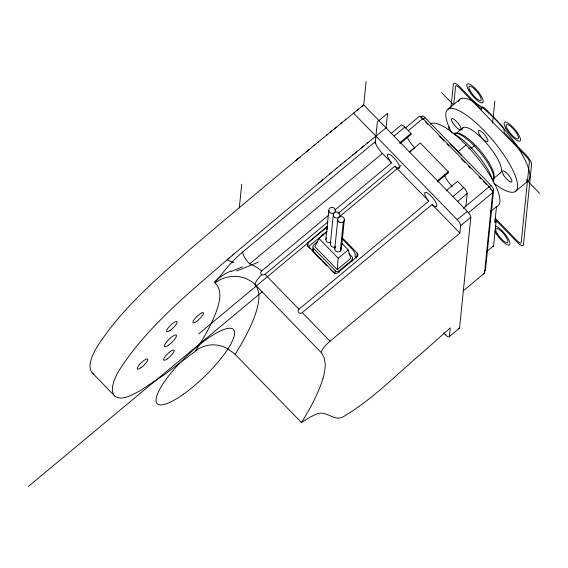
<?xml version="1.0" encoding="UTF-8"?>
<svg xmlns="http://www.w3.org/2000/svg" width="568" height="568" viewBox="0 0 568 568"><rect width="100%" height="100%" fill="white"/><g stroke="black" fill="none" stroke-linecap="round" stroke-linejoin="round"><path stroke-width="0.85" d="M327.005 231.822L318.989 238.496L314.864 246.654L337.214 269.637L338.209 258.255L348.234 249.913L341.624 243.118M239.284 208.08L241.705 184.273M307.771 246.526L308.197 242.351L327.452 226.32L327.111 229.657M317.768 241.464L313.777 244.787A2.762 2.556 5.8 0 0 313.607 248.401L313.309 251.319A2.762 2.556 5.8 0 1 313.202 247.982M325.826 239.639L328.794 210.437M330.299 244.24L333.267 215.031M334.772 248.834L337.74 219.631M334.914 273.535L335.212 270.616L313.607 248.401M340.317 251.099L343.285 221.896M338.968 272.292L339.11 270.829L351.748 260.314A2.762 2.556 5.8 0 0 351.926 256.7L348.837 253.527M341.396 248.77L344.357 219.56M363.669 105.492L366.097 81.565M351.599 261.777L351.748 260.314M356.775 257.283L357.201 253.115L342.433 237.928M375.128 143.889L377.372 121.843L387.561 113.359L386.034 128.347M400.12 143.605L410.863 134.659L410.983 133.409L404.842 127.09A5.524 1.555 50.2 0 0 400.901 125.343L390.834 133.728M448.77 129.234L449.025 126.721M450.985 107.43L453.37 83.943A8.839 2.485 50.2 0 1 459.668 86.734L481.65 109.333L481.841 107.451A5.524 1.555 50.2 0 1 485.782 109.198L500.685 124.52A5.524 1.555 50.2 0 1 504.199 130.434L504.008 132.316L525.989 154.915A8.839 2.485 50.2 0 1 531.605 164.379L523.426 244.907A8.839 2.485 50.2 0 1 517.129 242.117L495.218 219.589M453.733 104.697L455.607 86.244A5.524 1.555 50.2 0 1 459.54 87.983L525.861 156.164A5.524 1.555 50.2 0 1 529.376 162.086L521.197 242.607A5.524 1.555 50.2 0 1 517.256 240.86L495.154 218.133M437.374 181.909L448.116 172.963L448.244 171.713L420.299 142.987L409.563 151.926M443.587 332.919L445.44 334.815A5.524 1.555 50.2 0 0 449.373 336.561L450.254 327.892L421.903 353.076C396.933 374.198 373.872 398.211 345.706 415.194C335.447 423.281 328.652 411.587 318.79 413.341A41.116 10.48 -44.2 0 0 316.17 414.178L310 417.189L301.501 422.556L233.966 353.189L226.078 347.836L221.769 346.139L217.168 345.096L212.439 344.804L207.462 345.351L202.776 346.728L198.573 348.78L164.23 374.766L141.389 389.861A112.563 28.691 -44.2 0 1 132.096 394.838C126.955 397.16 120.111 400 114.963 396.223L92.612 373.24C88.367 369.015 90.163 362.285 91.902 357.315A73.151 18.645 -44.2 0 1 96.404 347.992C120.075 310.263 154.411 280.862 187.44 251.596C227.732 217.132 268.451 183.152 309.326 149.377M322.958 378.473A190.55 48.571 -44.2 0 0 325.152 363.413L324.115 357.62L321.651 352.998A11.055 2.819 -44.2 0 1 330.051 341.176L459.881 233.093L460.648 225.567A5.531 1.555 50.2 0 0 457.133 219.653L353.559 113.167M465.945 206.042L467.215 193.525A5.524 1.555 50.2 0 0 463.708 187.61L457.56 181.291L446.143 190.791M449.373 336.561L459.562 328.077L470.815 217.31A5.531 1.555 50.2 0 0 467.301 211.395L363.726 104.91L361.908 106.386M492.612 122.936L494.849 100.934M463.452 290.674L484.511 273.144L492.69 192.623A5.524 1.555 50.2 0 0 489.176 186.702L422.862 118.52A5.524 1.555 50.2 0 0 418.921 116.781L405.339 128.084M484.085 271.326L485.441 270.198L493.599 189.875A4.146 1.164 50.2 0 0 490.965 185.438L425.02 117.64A4.146 1.164 50.2 0 0 422.067 116.333L420.71 117.462M430.43 124.009A53.051 14.91 50.2 0 1 477.88 158.309A53.051 14.91 50.2 0 1 496.489 206.589L494.834 222.862L496.056 221.847L494.849 220.597M486.925 251.411L493.62 245.837L496.056 221.847M322.958 378.473C318.165 394.185 309.95 408.57 301.501 422.556M235.188 354.375C243.636 340.388 251.851 326.004 256.644 310.291A190.55 48.571 -44.2 0 0 258.838 295.232C258.731 289.673 256.09 284.178 251.205 281.345M195.619 350.79C203.5 338.329 211.09 325.542 216.273 311.697C219.39 302.751 223.089 290.205 214.874 282.829L223.558 271.816A59.178 15.087 -44.2 0 1 229.777 264.553L230.587 263.687A41.173 10.494 -44.2 0 1 232.83 261.301L234.378 259.711A30.892 7.874 -44.2 0 1 242.671 252.036L375.363 141.588A11.055 3.11 50.2 0 0 382.392 153.417L391.544 162.831L334.708 210.146M229.813 257.489C189.96 292.158 147.474 325.961 118.755 370.975A73.151 18.645 -44.2 0 0 114.26 380.297C112.514 385.267 110.724 391.998 114.963 396.223M227.896 259.114L234.769 253.3M232.639 255.103L331.676 172.36M298.974 309.219C296.304 310.831 299.734 315.212 302.268 312.613L432.099 204.523A9.116 2.563 50.2 0 0 436.011 202.698A9.116 2.563 50.2 0 0 425.964 192.367A9.116 2.563 50.2 0 0 428.805 201.136L298.974 309.219L265.007 274.308L327.899 221.953M394.1 136.029L404.842 127.09M408.257 130.675L422.862 118.52M425.02 117.64L422.982 119.337A4.146 1.164 50.2 0 0 421.754 118.251M382.392 153.417L249.693 263.886A11.055 3.11 50.2 0 1 242.671 252.057M399.574 142.909L410.983 133.409M447.783 109.368L460.009 99.187M261.223 274.486A2.634 2.528 51.1 0 1 261.628 270.979L328.616 215.222M409.968 151.727L414.668 147.815A12.155 3.415 50.2 0 1 407.433 137.335M338.038 213.504L394.845 166.218A9.116 2.563 50.2 0 0 398.757 164.393A9.116 2.563 50.2 0 0 388.711 154.063A9.116 2.563 50.2 0 0 391.544 162.831M198.644 333.963L327.48 226.703M339.075 217.054L401.107 165.409M308.353 246.803L326.941 231.325M28.4 486.435L262.217 291.782M311.981 250.353L313.344 249.217M463.005 127.75L455.664 133.863A29.316 8.243 50.2 0 1 479.087 149.285A29.316 8.243 50.2 0 1 493.94 177.677M457.971 151.748L466.122 144.968M468.756 148.88L470.744 147.226M471.184 148.39L474.245 145.841M437.502 180.652L448.244 171.713M337.214 269.637L350.662 258.44L348.234 249.913M452.966 196.549L463.708 187.61M457.822 201.349L467.215 193.525M500.387 172.913L493.052 179.026A29.316 8.243 50.2 0 0 493.592 178.437M463.261 208.279L489.176 186.702M488.927 187.135L490.965 185.438M492.243 191.011L493.599 189.875M468.238 212.979L492.69 192.623M491.05 211.111L496.489 206.589M515.609 191.302L527.835 181.128M445.44 334.815L446.072 334.289M295.864 160.495L300.351 156.782M318.215 183.478L322.702 179.765M313.813 145.685L318.598 141.744M306.933 151.351L314.715 144.939M336.164 168.668L340.956 164.727M329.291 174.333L337.065 167.922M326.373 135.369L331.748 130.967M322.489 138.556L327.267 134.637M318.3 141.993L322.78 138.315M348.731 158.351L368.149 142.469M344.84 161.539L349.618 157.62M340.651 164.976L345.138 161.298M334.147 129L341.915 122.652M330.264 132.181L336.228 127.296M360.382 148.809L364.265 145.635M352.614 155.163L356.498 151.983M354.751 112.194L345.188 119.983M340.708 123.639L345.798 119.486M367.546 142.966L386.084 127.892M457.133 219.653L467.301 211.395M460.648 225.567L470.815 217.31M357.137 110.256L363.101 105.421M354.148 112.691L358.621 109.049M231.204 271.561L242.401 266.811M227.101 259.782L233.675 262.764M92.612 373.24L93.912 374.127M441.563 92.541L453.278 104.583M526.032 179.389L539.6 193.333M425.446 121.871L427.917 124.406M439.625 136.448L443.942 140.885M447.023 144.052L448.869 145.955M461.195 158.621L464.894 162.427M468.593 166.225L470.439 168.128M479.065 176.996L480.918 178.899M483.382 181.433L486.464 184.6M394.845 166.218L428.805 201.136M432.099 204.523L459.881 233.093M342.128 238.773L351.67 248.578A5.524 1.555 50.2 0 1 355.178 254.492L354.993 256.374L356.69 258.12M321.857 234.598L323.085 235.862M318.989 238.496L338.209 258.255M335.163 273.79L308.019 245.965A2.762 2.556 5.8 0 1 308.197 242.351M308.481 246.902L310.32 248.798M312.776 251.319L321.374 260.158M322.603 261.422L326.898 265.838M330.583 269.63L333.657 272.782M302.268 312.613L330.051 341.176M321.651 352.998L255.337 284.816A11.055 2.819 -44.2 0 1 261.784 274.727A2.712 2.222 -14.9 0 0 264.88 274.195M461.933 130.015A29.316 8.243 50.2 0 1 486.506 143.271A29.316 8.243 50.2 0 1 499.662 173.304M458.39 101.629A53.186 14.953 50.2 0 1 504.206 129.149A53.186 14.953 50.2 0 1 526.515 181.824M451.73 132.784A53.186 14.953 50.2 0 1 464.39 113.749A53.186 14.953 50.2 0 1 514.473 173.822A53.186 14.953 50.2 0 1 493.677 183.109M453.172 133.821A30.949 8.697 50.2 0 1 479.484 151.649A30.949 8.697 50.2 0 1 492.939 181.235M454.485 134.275A35.365 9.94 50.2 0 1 492.392 179.474M449.962 144.073A53.051 14.91 50.2 0 1 461.699 155.703M491.611 205.154A53.051 14.91 50.2 0 1 490.66 211.694M410.366 134.368A12.155 3.415 50.2 0 1 410.863 134.659M485.441 270.198A4.146 1.164 50.2 0 1 484.738 270.546M484.511 273.144A5.524 1.555 50.2 0 1 483.169 273.449M452.213 186.418A12.155 3.415 50.2 0 1 444.46 174.972M447.627 172.679A12.155 3.415 50.2 0 1 448.116 172.963M493.62 245.837A5.524 1.555 50.2 0 1 492.477 246.228M489.346 187.582A4.146 1.164 50.2 0 1 489.545 187.816M490.475 189.03A4.146 1.164 50.2 0 1 490.787 189.506M341.119 247.62A3.316 3.067 5.8 0 1 337.754 251.851A3.316 3.067 5.8 0 1 335.368 247.002M335.468 246.775A3.316 3.067 5.8 0 1 330.895 242.408M339.11 270.829A2.762 2.556 5.8 0 1 335.212 270.616M351.883 259.931A2.762 2.556 5.8 0 1 352.323 260.996M330.789 242.295A3.316 3.067 5.8 0 1 326.295 237.992M495.339 225.972A12.155 3.415 50.2 0 1 507.508 237.601A12.155 3.415 50.2 0 1 506.983 244.595A12.155 3.415 50.2 0 1 494.92 231.517M215.059 283.013A31.162 27.264 11.1 0 1 235.55 276.353A26.987 24.055 13.4 0 1 251.155 281.401M214.179 282.076A59.037 56.907 -50.5 0 1 230.942 270.922M249.686 263.9A37.637 34.825 5.8 0 1 261.642 270.979M258.483 261.976A32.539 2.528 -21.9 0 1 236.686 270.865M459.562 328.077A5.524 1.555 50.2 0 1 458.596 328.538M261.784 274.727A2.378 2.308 -37.6 0 1 261.358 274.394M357.201 253.115A2.762 2.556 5.8 0 1 357.024 256.722L337.768 272.754A2.762 2.556 5.8 0 1 333.87 272.534M183.286 394.355A53.186 13.554 -44.2 0 0 233.732 329.795A53.186 13.554 -44.2 0 0 168.973 375.533A53.186 13.554 -44.2 0 0 183.286 394.355M503.447 174.781A7.185 2.016 50.2 0 0 511.704 182.008A7.185 2.016 50.2 0 0 506.216 172.636A7.185 2.016 50.2 0 0 503.447 174.781M479.47 134.403A7.185 2.016 50.2 0 0 487.72 141.631A7.185 2.016 50.2 0 0 482.232 132.259A7.185 2.016 50.2 0 0 479.47 134.403M452.597 122.496A7.185 2.016 50.2 0 0 460.847 129.724A7.185 2.016 50.2 0 0 455.358 120.352A7.185 2.016 50.2 0 0 452.597 122.496M339.117 222.06A3.316 3.067 5.8 0 0 344.343 219.951A3.316 3.067 5.8 0 0 339.685 216.777A3.316 3.067 5.8 0 0 339.117 222.06M334.644 217.466A3.316 3.067 5.8 0 0 339.877 215.35A3.316 3.067 5.8 0 0 335.212 212.184A3.316 3.067 5.8 0 0 334.644 217.466M330.171 212.865A3.316 3.067 5.8 0 0 335.404 210.756A3.316 3.067 5.8 0 0 330.746 207.583A3.316 3.067 5.8 0 0 330.171 212.865M505.769 128.233A12.155 3.415 50.2 0 0 519.876 141.127A12.155 3.415 50.2 0 0 511.257 125.599A12.155 3.415 50.2 0 0 505.769 128.233M468.515 89.929A12.155 3.415 50.2 0 0 482.615 102.822A12.155 3.415 50.2 0 0 474.003 87.294A12.155 3.415 50.2 0 0 468.515 89.929M507.615 129.454A9.116 2.563 50.2 0 0 518.101 138.684A9.116 2.563 50.2 0 0 511.193 126.82A9.116 2.563 50.2 0 0 507.615 129.454M470.354 91.15A9.116 2.563 50.2 0 0 480.847 100.38A9.116 2.563 50.2 0 0 473.939 88.516A9.116 2.563 50.2 0 0 470.354 91.15M497.064 233.299A9.116 2.563 50.2 0 0 507.551 242.536A9.116 2.563 50.2 0 0 500.642 230.665A9.116 2.563 50.2 0 0 497.064 233.299M196.627 321.438A7.185 1.832 -44.2 0 0 203.351 312.748A7.185 1.832 -44.2 0 0 194.561 319.024A7.185 1.832 -44.2 0 0 196.627 321.438M140.999 367.752A7.185 1.832 -44.2 0 0 147.715 359.061A7.185 1.832 -44.2 0 0 138.933 365.338A7.185 1.832 -44.2 0 0 140.999 367.752M167.368 358.834A7.185 1.832 -44.2 0 0 174.085 350.144A7.185 1.832 -44.2 0 0 165.302 356.42A7.185 1.832 -44.2 0 0 167.368 358.834M170.258 330.356A7.185 1.832 -44.2 0 0 176.982 321.666A7.185 1.832 -44.2 0 0 168.192 327.942A7.185 1.832 -44.2 0 0 170.258 330.356M168.575 345.166A8.286 2.116 -44.2 0 0 176.328 335.141A8.286 2.116 -44.2 0 0 166.19 342.376A8.286 2.116 -44.2 0 0 168.575 345.166"/></g></svg>
